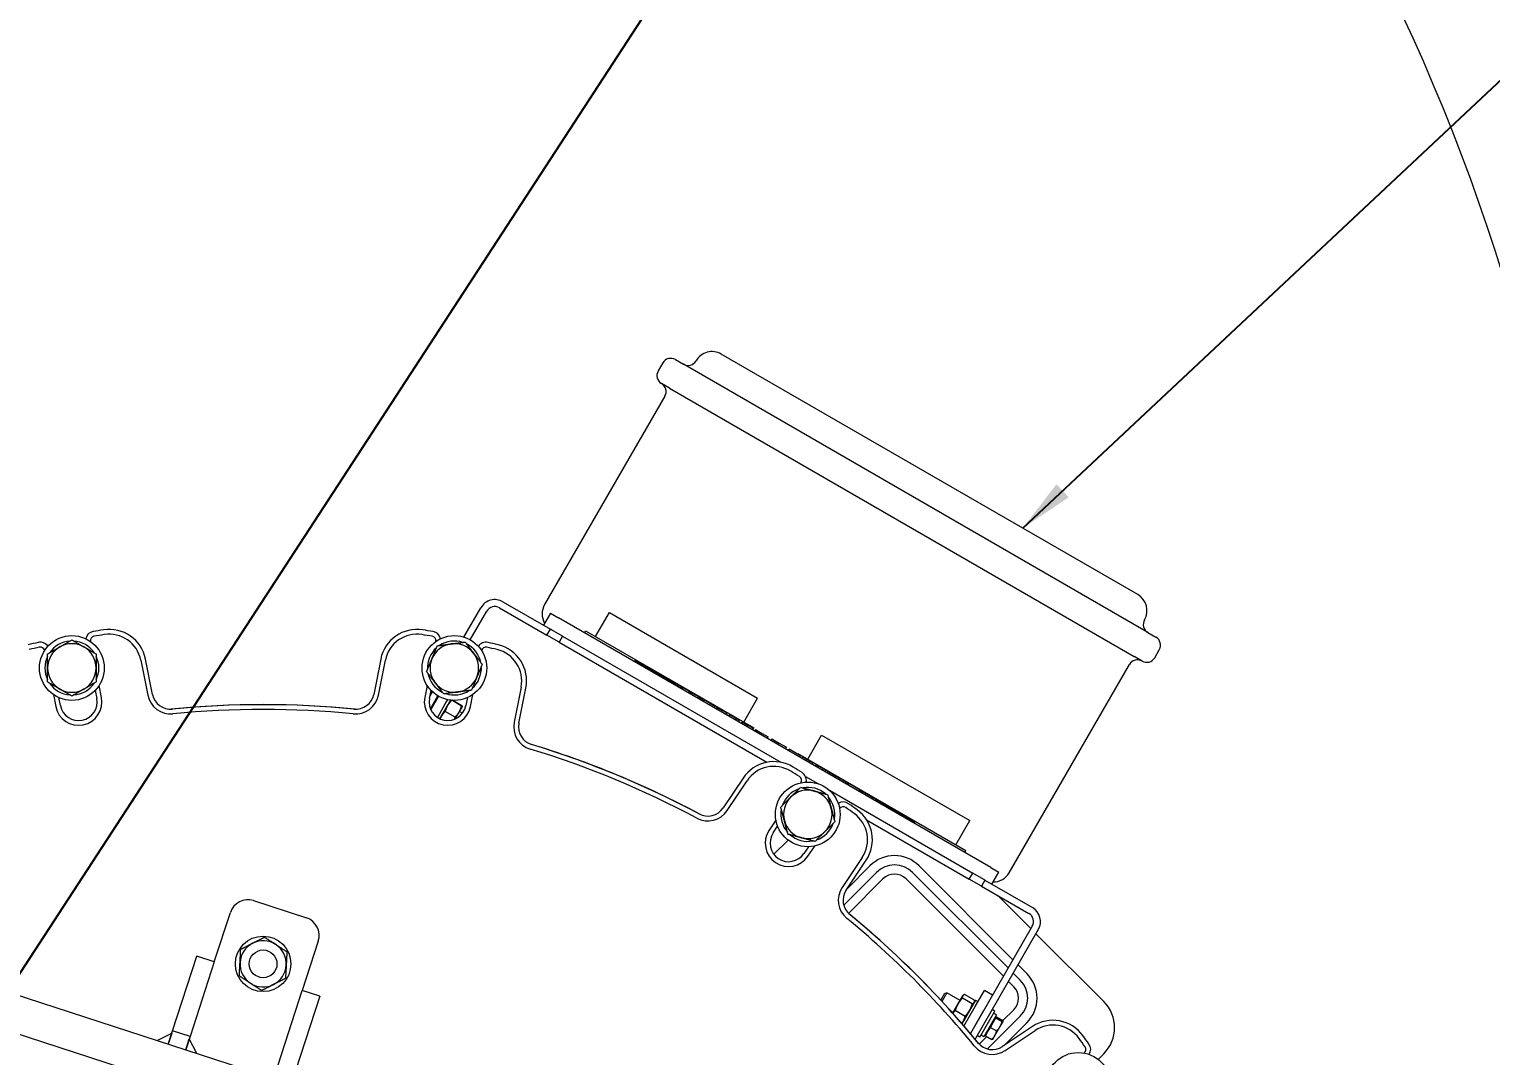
# Model space of a CAD drawing. Header units: inches. Extents: x 19 to 503, y 7 to 322.
# Drawn here: x 97.22 to 136.72, y 243.34 to 271.08 of the extents above; entities that cross this region are included whole.
import ezdxf

# ---------------------------------------------------------------- set-up
doc = ezdxf.new("R2010")
doc.units = ezdxf.units.IN
doc.header["$LTSCALE"] = 15
doc.header["$MEASUREMENT"] = 0
for name, color, linetype, lineweight in [('Dimension (ANSI)', 7, 'Continuous', 25), ('Symbol (ANSI)', 7, 'Continuous', 25), ('Visible', 7, 'Continuous', 18)]:
    doc.layers.add(name, color=color, linetype=linetype, lineweight=lineweight)
doc.styles.add('MEMCOR Medium', font='arial.ttf')
doc.dimstyles.new('Default (ANSI)', dxfattribs={"dimscale": 15, "dimtxt": 0.15, "dimasz": 0.098425, "dimexe": 0.125, "dimexo": 0.0625, "dimgap": 0.031496, "dimtad": 0, "dimtih": 1, "dimtoh": 1, "dimdec": 4, "dimrnd": 1e-08, "dimzin": 3, "dimdsep": 46, "dimlunit": 5, "dimtxsty": 'MEMCOR Medium', "dimcen": 0.09, "dimdle": 0.393701, "dimclrd": 256, "dimclre": 256, "dimclrt": 256, "dimadec": 0, "dimazin": 1, "dimtfac": 0.8, "dimtofl": 0, "dimtmove": 0, "dimatfit": 3, "dimfxl": 1, "dimfrac": 1, "dimtolj": 1, "dimtzin": 4, "dimlwd": -1, "dimlwe": -1, "dimarcsym": 0})
doc.dimstyles.new('Default (ANSI)$7', dxfattribs={"dimscale": 15, "dimtxt": 0.15, "dimasz": 0.098425, "dimexe": 0.125, "dimexo": 0.0625, "dimgap": 0.031496, "dimtad": 0, "dimtih": 1, "dimtoh": 1, "dimdec": 4, "dimrnd": 1e-08, "dimzin": 3, "dimdsep": 46, "dimlunit": 5, "dimtxsty": 'MEMCOR Medium', "dimcen": 0.09, "dimdle": 0.393701, "dimclrd": 256, "dimclre": 256, "dimclrt": 256, "dimadec": 0, "dimazin": 1, "dimtfac": 0.8, "dimtofl": 0, "dimtmove": 0, "dimatfit": 3, "dimfxl": 1, "dimfrac": 1, "dimtolj": 1, "dimtzin": 4, "dimlwd": -1, "dimlwe": -1, "dimarcsym": 0})

# ---------------------------------------------------------------- blocks, each defined once
blk = doc.blocks.new('*D24')
at = {"layer": 'Defpoints', "color": 0, "transparency": 16777216}
for p in [(108.577, 297.906), (83.563, 247.803)]:
    blk.add_point(p, dxfattribs=at)
at = {"layer": 'Dimension (ANSI)', "transparency": 16777216}
for p, q in [((112.984, 306.732), (109.237, 299.227)), ((114.968, 306.732), (112.984, 306.732))]:
    blk.add_line(p, q, dxfattribs=at)
blk.add_solid([(109.017, 299.337), (109.457, 299.117), (108.577, 297.906)], dxfattribs=at)
at = {"layer": 'Dimension (ANSI)', "transparency": 16777216, "char_height": 2.25, "attachment_point": 4, "style": 'MEMCOR Medium'}
for s, insert in [('\\A1; \\fArial|b0|i0;R56 in', (134.815, 308.353)), ('\\A1;[R1422.4 mm]{\\P\\fArial|b0|i0;RADIAL CLEARANCE REQUIRED}', (115.441, 303.147))]:
    blk.add_mtext(s, dxfattribs=dict(at, insert=insert))

msp = doc.modelspace()

# ---------------------------------------------------------------- linework, layer by layer
at = {"layer": 'Visible'}
for p, q in [((114.34079, 262.06378), (114.21579, 261.84727)), ((114.6823, 262.15529), (114.89881, 262.03029)), ((127.45617, 254.78029), (114.89881, 262.03029)), ((127.18166, 255.80481), (115.92333, 262.30481)), ((114.39881, 261.16426), (111.14881, 255.5351)), ((114.52381, 261.38077), (114.3073, 261.50577)), ((114.52381, 261.38077), (127.08117, 254.13077)), ((108.96575, 254.65594), (109.42345, 255.4487)), ((109.13919, 254.58134), (109.58583, 255.35495)), ((109.92734, 255.44645), (111.21196, 254.70478)), ((110.02109, 255.60883), (111.30571, 254.86716)), ((111.30256, 255.30199), (111.11506, 254.97723)), ((111.30256, 255.30199), (111.51907, 255.17699)), ((112.52463, 254.6686), (112.89963, 255.31812)), ((112.89963, 255.31812), (116.90499, 253.00562)), ((111.21196, 254.70478), (111.30571, 254.86716)), ((111.33157, 254.85223), (111.30571, 254.86716)), ((111.6348, 254.67716), (111.33157, 254.85223)), ((123.21041, 248.42699), (111.51907, 255.17699)), ((111.54105, 254.51478), (111.21196, 254.70478)), ((111.6348, 254.67716), (111.54105, 254.51478)), ((111.54105, 254.51478), (117.15843, 251.27158)), ((111.6348, 254.67716), (117.53509, 251.27063)), ((112.22274, 254.77072), (112.25399, 254.82485)), ((112.25399, 254.82485), (116.80063, 252.19985)), ((127.45617, 254.78029), (127.67268, 254.65529)), ((100.54939, 253.10723), (100.36037, 254.05749)), ((106.71694, 254.05749), (106.52792, 253.10723)), ((127.29768, 254.00577), (127.08117, 254.13077)), ((127.63919, 254.09727), (127.76419, 254.31378)), ((100.23287, 254.03213), (100.42189, 253.08187)), ((106.65543, 253.08187), (106.84444, 254.03213)), ((113.57591, 253.98947), (113.58216, 254.0003)), ((113.58216, 254.0003), (113.60091, 254.03277)), ((114.62926, 253.39575), (113.58216, 254.0003)), ((113.60091, 254.03277), (113.82936, 253.90088)), ((113.81061, 253.8684), (113.82936, 253.90088)), ((113.82962, 253.85742), (113.84837, 253.8899)), ((113.84837, 253.8899), (113.91053, 253.85401)), ((113.89178, 253.82153), (113.91053, 253.85401)), ((113.91053, 253.85401), (113.99708, 253.80404)), ((113.97833, 253.77156), (113.99708, 253.80404)), ((113.99708, 253.80404), (114.08056, 253.75585)), ((114.06181, 253.72337), (114.08056, 253.75585)), ((114.09993, 253.70136), (114.11868, 253.73384)), ((114.11868, 253.73384), (114.30188, 253.62807)), ((123.70617, 248.2851), (126.95617, 253.91426)), ((99.16907, 253.02419), (99.10488, 253.34687)), ((107.97243, 253.34687), (107.90825, 253.02419)), ((110.51258, 253.30249), (110.32356, 252.35223)), ((110.45106, 252.32687), (110.64008, 253.27713)), ((114.28313, 253.59559), (114.30188, 253.62807)), ((114.3274, 253.57003), (114.34615, 253.60251)), ((114.34615, 253.60251), (114.41424, 253.56319)), ((114.39549, 253.53072), (114.41424, 253.56319)), ((114.41424, 253.56319), (114.45971, 253.53694)), ((114.45971, 253.53694), (114.50519, 253.51069)), ((114.48644, 253.47821), (114.50519, 253.51069)), ((114.50519, 253.51069), (114.57328, 253.47137)), ((114.55453, 253.4389), (114.57328, 253.47137)), ((114.57508, 253.42703), (114.59383, 253.45951)), ((114.59383, 253.45951), (114.64801, 253.42823)), ((114.62301, 253.38493), (114.64801, 253.42823)), ((114.64801, 253.42823), (114.69492, 253.40114)), ((114.66992, 253.35784), (114.69492, 253.40114)), ((114.69492, 253.40114), (114.74646, 253.37139)), ((114.72146, 253.32809), (114.74646, 253.37139)), ((114.74646, 253.37139), (114.79716, 253.34212)), ((114.77216, 253.29881), (114.79716, 253.34212)), ((114.79716, 253.34212), (114.84428, 253.31491)), ((114.81928, 253.27161), (114.84428, 253.31491)), ((114.87455, 253.25413), (114.82553, 253.28243)), ((114.84428, 253.31491), (114.8933, 253.28661)), ((114.8683, 253.24331), (114.8933, 253.28661)), ((114.8933, 253.28661), (115.06013, 253.19029)), ((97.86909, 253.10105), (97.93328, 252.77838)), ((98.06078, 252.80374), (98.01822, 253.0177)), ((98.99901, 253.21279), (99.04157, 252.99883)), ((108.03575, 252.99883), (108.07831, 253.21279)), ((108.0498, 253.06945), (108.11291, 253.17877)), ((108.06194, 252.71549), (108.26423, 253.06586)), ((108.07527, 252.68515), (108.28304, 253.04502)), ((108.22866, 253.00425), (108.25179, 252.99089)), ((108.49954, 252.92002), (108.24861, 252.48538)), ((108.28304, 253.04502), (108.28744, 253.05265)), ((108.3185, 252.44644), (108.60934, 252.95019)), ((108.52496, 252.96405), (108.49954, 252.92002)), ((108.9032, 252.7908), (108.63528, 252.94548)), ((108.90721, 252.79775), (108.64951, 252.94653)), ((109.05909, 253.0177), (109.01653, 252.80374)), ((109.14404, 252.77838), (109.20822, 253.10105)), ((115.03513, 253.14699), (115.06013, 253.19029)), ((115.10076, 253.12353), (115.04138, 253.15781)), ((115.06013, 253.19029), (115.11951, 253.15601)), ((115.09451, 253.1127), (115.11951, 253.15601)), ((115.11951, 253.15601), (115.23039, 253.09199)), ((115.23039, 253.09199), (115.31104, 253.04543)), ((115.28604, 253.00213), (115.31104, 253.04543)), ((115.31104, 253.04543), (115.38247, 253.00418)), ((115.35747, 252.96088), (115.38247, 253.00418)), ((115.42246, 252.9378), (115.36372, 252.97171)), ((115.38247, 253.00418), (115.4131, 252.9865)), ((115.39435, 252.95403), (115.4131, 252.9865)), ((115.41621, 252.92697), (115.42246, 252.9378)), ((115.43179, 252.91797), (115.45679, 252.96128)), ((115.45679, 252.96128), (115.60712, 252.87448)), ((115.60712, 252.87448), (115.75745, 252.78769)), ((116.52999, 252.3561), (116.90499, 253.00562)), ((108.72923, 252.48947), (108.4613, 252.64415)), ((108.73277, 252.44598), (108.8377, 252.62773)), ((108.8377, 252.62773), (108.92669, 252.78186)), ((108.84848, 252.64639), (108.92628, 252.60147)), ((108.92669, 252.78186), (108.92673, 252.78192)), ((108.92673, 252.78192), (108.92674, 252.782)), ((115.73245, 252.74439), (115.75745, 252.78769)), ((115.78924, 252.7116), (115.81424, 252.75491)), ((115.79975, 252.70553), (115.82475, 252.74883)), ((115.81424, 252.75491), (115.82475, 252.74883)), ((115.82475, 252.74883), (115.95405, 252.67419)), ((115.95405, 252.67419), (116.07501, 252.60435)), ((116.05001, 252.56105), (116.07501, 252.60435)), ((116.05746, 252.55675), (116.08246, 252.60005)), ((116.07501, 252.60435), (116.08246, 252.60005)), ((116.12827, 252.51586), (116.15327, 252.55916)), ((116.15327, 252.55916), (116.26415, 252.49515)), ((116.26415, 252.49515), (116.3448, 252.44859)), ((116.3198, 252.40529), (116.3448, 252.44859)), ((116.3448, 252.44859), (116.41624, 252.40734)), ((116.39124, 252.36404), (116.41624, 252.40734)), ((116.46555, 252.32113), (116.49055, 252.36443)), ((116.49055, 252.36443), (116.64088, 252.27764)), ((116.64088, 252.27764), (116.79121, 252.19085)), ((116.76621, 252.14755), (116.79121, 252.19085)), ((116.76938, 252.14572), (116.80063, 252.19985)), ((116.83264, 252.1092), (116.85764, 252.1525)), ((116.8528, 252.09756), (116.8778, 252.14086)), ((116.85764, 252.1525), (116.8778, 252.14086)), ((116.8778, 252.14086), (117.02988, 252.05305)), ((117.02988, 252.05305), (117.18634, 251.96272)), ((117.16134, 251.91942), (117.18634, 251.96272)), ((117.26985, 251.85677), (117.29485, 251.90007)), ((117.29485, 251.90007), (117.36059, 251.86212)), ((117.33559, 251.81882), (117.36059, 251.86212)), ((117.34172, 251.81528), (117.36672, 251.85858)), ((117.36059, 251.86212), (117.36672, 251.85858)), ((117.36672, 251.85858), (117.40748, 251.83504)), ((117.40748, 251.83504), (117.44517, 251.81328)), ((117.42017, 251.76998), (117.44517, 251.81328)), ((117.44517, 251.81328), (117.49163, 251.78646)), ((117.46663, 251.74316), (117.49163, 251.78646)), ((117.49163, 251.78646), (117.57096, 251.74066)), ((117.57096, 251.74066), (117.68228, 251.67639)), ((117.65728, 251.63309), (117.68228, 251.67639)), ((118.26198, 251.35613), (118.63698, 252.00565)), ((118.63698, 252.00565), (122.64235, 249.69315)), ((117.73686, 251.58714), (117.76186, 251.63045)), ((117.76186, 251.63045), (117.91219, 251.54365)), ((117.91219, 251.54365), (118.06251, 251.45686)), ((117.9851, 251.50156), (117.99135, 251.51238)), ((117.99135, 251.51238), (122.53798, 248.88738)), ((118.03751, 251.41356), (118.06251, 251.45686)), ((118.11096, 251.37116), (118.13596, 251.41446)), ((118.13596, 251.41446), (118.24684, 251.35044)), ((118.24684, 251.35044), (118.32748, 251.30388)), ((118.30248, 251.26058), (118.32748, 251.30388)), ((118.32748, 251.30388), (118.39892, 251.26264)), ((118.20007, 250.8867), (118.5332, 250.69436)), ((118.37392, 251.21934), (118.39892, 251.26264)), ((118.46752, 251.1653), (118.49252, 251.2086)), ((118.49252, 251.2086), (118.56396, 251.16735)), ((118.53896, 251.12405), (118.56396, 251.16735)), ((118.56396, 251.16735), (118.63759, 251.12484)), ((118.63759, 251.12484), (118.68361, 251.09827)), ((118.65861, 251.05497), (118.68361, 251.09827)), ((118.68361, 251.09827), (118.75592, 251.05652)), ((118.73092, 251.01322), (118.75592, 251.05652)), ((118.78552, 250.9817), (118.81052, 251.025)), ((118.79209, 250.9779), (118.81709, 251.02121)), ((118.81052, 251.025), (118.81709, 251.02121)), ((118.81709, 251.02121), (118.86618, 250.99286)), ((118.84118, 250.94956), (118.86618, 250.99286)), ((118.86618, 250.99286), (118.93806, 250.95137)), ((118.91306, 250.90807), (118.93806, 250.95137)), ((118.93806, 250.95137), (118.97487, 250.93011)), ((118.94987, 250.88681), (118.97487, 250.93011)), ((118.99483, 250.86086), (119.01983, 250.90416)), ((119.01983, 250.90416), (119.15306, 250.82723)), ((116.51279, 250.84457), (115.97451, 250.03898)), ((116.0826, 249.96676), (116.62088, 250.77235)), ((118.84676, 250.51333), (122.71993, 248.27716)), ((119.15306, 250.82723), (119.22976, 250.78295)), ((119.20476, 250.73965), (119.22976, 250.78295)), ((119.22976, 250.78295), (119.3012, 250.74171)), ((119.2762, 250.69841), (119.3012, 250.74171)), ((119.31327, 250.67701), (119.31952, 250.68783)), ((119.31952, 250.68783), (119.33827, 250.72031)), ((119.35677, 250.66632), (119.31952, 250.68783)), ((119.33827, 250.72031), (119.37552, 250.6988)), ((119.35052, 250.6555), (119.37552, 250.6988)), ((119.37552, 250.6988), (119.52584, 250.61201)), ((119.52584, 250.61201), (119.67617, 250.52522)), ((119.65117, 250.48192), (119.67617, 250.52522)), ((119.74051, 250.44477), (119.65742, 250.49274)), ((119.67617, 250.52522), (119.73136, 250.49335)), ((119.71261, 250.46087), (119.73136, 250.49335)), ((119.73136, 250.49335), (119.75926, 250.47725)), ((119.08509, 250.15923), (119.08652, 250.1584)), ((119.73426, 250.43395), (119.75926, 250.47725)), ((119.75926, 250.47725), (119.82982, 250.43651)), ((119.80482, 250.39321), (119.82982, 250.43651)), ((119.82982, 250.43651), (120.03361, 250.31885)), ((120.00861, 250.27555), (120.03361, 250.31885)), ((120.03361, 250.31885), (120.10374, 250.27836)), ((120.07874, 250.23506), (120.10374, 250.27836)), ((121.15982, 249.62533), (120.08499, 250.24588)), ((120.10374, 250.27836), (120.14238, 250.25605)), ((120.12363, 250.22358), (120.14238, 250.25605)), ((120.14238, 250.25605), (120.18785, 250.2298)), ((120.18785, 250.2298), (120.23332, 250.20355)), ((120.21457, 250.17107), (120.23332, 250.20355)), ((120.23332, 250.20355), (120.30141, 250.16423)), ((120.28266, 250.13176), (120.30141, 250.16423)), ((120.30014, 250.12167), (120.31889, 250.15415)), ((120.31889, 250.15415), (120.43157, 250.08909)), ((120.41282, 250.05661), (120.43157, 250.08909)), ((120.43157, 250.08909), (120.49967, 250.04977)), ((117.40076, 249.70759), (117.21798, 249.43404)), ((119.84845, 249.7185), (122.62618, 248.11478)), ((120.48092, 250.01729), (120.49967, 250.04977)), ((120.50498, 250.0034), (120.52373, 250.03588)), ((120.52373, 250.03588), (120.70517, 249.93112)), ((120.68642, 249.89865), (120.70517, 249.93112)), ((120.73048, 249.87321), (120.74923, 249.90569)), ((120.74923, 249.90569), (120.81139, 249.8698)), ((120.79264, 249.83732), (120.81139, 249.8698)), ((120.81139, 249.8698), (120.89794, 249.81983)), ((120.87919, 249.78735), (120.89794, 249.81983)), ((120.89794, 249.81983), (120.98141, 249.77164)), ((120.96266, 249.73916), (120.98141, 249.77164)), ((120.99683, 249.71943), (121.01558, 249.75191)), ((121.01558, 249.75191), (121.16144, 249.6677)), ((122.26735, 249.04363), (122.64235, 249.69315)), ((117.32607, 249.36182), (117.44727, 249.5432)), ((121.14269, 249.63522), (121.16144, 249.6677)), ((121.15357, 249.61451), (121.15982, 249.62533)), ((117.34223, 248.78347), (117.72802, 249.16926)), ((118.27874, 248.98763), (118.15754, 248.80625)), ((118.26564, 248.73402), (118.44841, 249.00757)), ((119.73057, 248.69452), (119.1923, 247.88893)), ((119.30039, 247.8167), (119.83867, 248.62229)), ((122.50673, 248.83326), (122.53798, 248.88738)), ((120.11788, 248.29582), (119.23282, 247.41077)), ((119.9411, 248.47259), (119.33095, 247.86245)), ((119.36177, 247.18616), (120.29465, 248.11904)), ((120.91691, 248.11904), (123.54919, 245.48676)), ((123.67859, 245.71091), (121.09368, 248.29582)), ((123.808, 245.93505), (121.27046, 248.47259)), ((122.62618, 248.11478), (122.71993, 248.27716)), ((122.95527, 247.92478), (122.62618, 248.11478)), ((123.02291, 248.10223), (122.71993, 248.27716)), ((123.21041, 248.42699), (123.42692, 248.30199)), ((123.23942, 247.97723), (123.42692, 248.30199)), ((123.04902, 248.08716), (122.95527, 247.92478)), ((122.95527, 247.92478), (124.23989, 247.1831)), ((123.04902, 248.08716), (123.02291, 248.10223)), ((123.04902, 248.08716), (124.33364, 247.34548)), ((103.28233, 247.53056), (104.70892, 247.06703)), ((123.40206, 247.66682), (124.29329, 246.77559)), ((110.03049, 239.66005), (86.5631, 247.28507)), ((102.21967, 245.87806), (102.6523, 247.20954)), ((91.91169, 246.59867), (110.33951, 240.61111)), ((124.3314, 246.84159), (122.65584, 243.93944)), ((124.49378, 246.74784), (122.79285, 243.80175)), ((124.43055, 246.63833), (126.26263, 244.80624)), ((105.02994, 246.43699), (104.59732, 245.10551)), ((101.08903, 244.01633), (101.74415, 246.03257)), ((102.21967, 245.87806), (101.56456, 243.86182)), ((102.21967, 245.87806), (101.74415, 246.03257)), ((124.18374, 245.55931), (123.94526, 245.79779)), ((123.68644, 245.3495), (123.83019, 245.20576)), ((124.00696, 245.38254), (123.81585, 245.57365)), ((103.9422, 243.08927), (104.59732, 245.10551)), ((105.07284, 244.95101), (104.41773, 242.93477)), ((105.07284, 244.95101), (104.59732, 245.10551)), ((121.86034, 244.8386), (121.96908, 245.02694)), ((122.02146, 245.04097), (121.88762, 244.80916)), ((121.96908, 245.02694), (122.02146, 245.04097)), ((122.37753, 244.83539), (122.02146, 245.04097)), ((122.4479, 244.95728), (122.32127, 244.73795)), ((122.45578, 244.97092), (122.4479, 244.95728)), ((122.45578, 244.97092), (122.4707, 244.98138)), ((122.76702, 244.84165), (122.4991, 244.99633)), ((122.78896, 244.67002), (123.03896, 245.10303)), ((123.25547, 244.97803), (123.03896, 245.10303)), ((122.32127, 244.73795), (122.17804, 244.48987)), ((122.51377, 244.403), (122.24585, 244.55768)), ((122.79768, 244.84512), (122.4284, 244.2055)), ((122.7076, 244.73872), (122.43968, 244.89341)), ((122.48377, 244.14142), (122.78896, 244.67002)), ((122.76668, 244.79142), (122.76827, 244.80958)), ((122.79768, 244.84512), (122.86696, 244.80512)), ((123.31513, 244.54637), (123.24585, 244.58637)), ((123.83019, 244.58351), (123.53577, 244.28909)), ((122.19003, 244.51063), (122.12658, 244.54726)), ((123.00547, 244.54502), (122.65584, 243.93944)), ((122.90913, 243.84316), (123.31513, 244.54637)), ((123.36354, 244.44221), (123.02354, 243.85331)), ((123.12191, 243.52168), (124.00696, 244.40673)), ((123.19803, 244.10554), (123.27218, 244.23396)), ((123.27218, 244.23396), (123.34632, 244.36239)), ((123.36354, 244.44221), (123.28213, 244.48921)), ((123.35569, 244.37861), (123.33404, 244.39112)), ((123.34632, 244.36239), (123.3549, 244.37725)), ((123.34632, 244.36239), (123.51338, 244.26594)), ((123.3549, 244.37725), (123.36348, 244.39211)), ((123.36348, 244.39211), (123.53054, 244.29566)), ((123.46097, 244.12496), (123.5437, 244.26825)), ((123.5437, 244.26825), (123.54448, 244.26961)), ((123.54448, 244.26961), (123.54448, 244.27144)), ((123.57359, 243.61981), (124.18374, 244.22995)), ((100.6744, 243.75149), (101.06817, 243.95213)), ((100.9716, 243.65492), (101.08903, 244.01633)), ((101.06817, 243.95213), (100.9716, 243.65492)), ((101.56456, 243.86182), (101.08903, 244.01633)), ((101.56456, 243.86182), (101.44713, 243.50042)), ((101.44713, 243.50042), (101.5437, 243.79762)), ((101.74434, 243.40385), (101.5437, 243.79762)), ((122.79285, 243.80175), (122.7839, 243.78626)), ((122.90913, 243.84316), (122.83985, 243.88316)), ((123.10379, 243.85711), (122.89731, 243.65063)), ((123.02354, 243.85331), (122.94213, 243.90031)), ((123.07469, 243.89191), (123.05304, 243.90441)), ((123.0669, 243.87841), (123.13247, 243.99198)), ((123.0669, 243.87841), (123.23396, 243.78196)), ((123.13247, 243.99198), (123.19803, 244.10554)), ((123.19803, 244.10554), (123.36509, 244.00909)), ((123.26348, 243.78291), (123.2619, 243.78199)), ((123.26348, 243.78291), (123.32126, 243.88298)), ((123.32126, 243.88298), (123.46097, 244.12496)), ((124.33344, 244.12752), (123.52785, 243.58924)), ((123.60007, 243.48115), (124.40566, 244.01943)), ((126.26263, 243.39203), (126.11153, 243.24093))]:
    msp.add_line(p, q, dxfattribs=at)
for centre, radius in [((83.5631, 247.80307), 56), ((98.36852, 253.81952), 0.875), ((108.70879, 253.81952), 0.875), ((118.26195, 249.86247), 0.875), ((103.53831, 245.82196), 0.75), ((103.53831, 245.82196), 0.37513), ((103.53831, 245.82196), 0.375), ((125.57362, 242.5508), 0.875)]:
    msp.add_circle(centre, radius, dxfattribs=at)
for centre, radius, start, end in [((115.67333, 261.87179), 0.5, 60, 150), ((114.5573, 261.93878), 0.25, 60, 150), ((115.02381, 262.24679), 0.25, 240, 330), ((114.4323, 261.72227), 0.25, 150, 240), ((114.1823, 261.28926), 0.25, 330, 60), ((109.80234, 255.22995), 0.4375, 60, 150), ((126.93166, 255.37179), 0.5, 330, 60), ((109.80234, 255.22995), 0.25, 60, 150), ((111.58182, 255.2851), 0.5, 150, 209.961649), ((103.53866, 227.82751), 27.365, 99.076303, 99.664998), ((99.37959, 253.8624), 1, 11.25, 99.076303), ((107.69773, 253.8624), 1, 80.923697, 168.75), ((103.53866, 227.82751), 27.365, 80.335002, 80.923697), ((127.58117, 254.99679), 0.25, 150, 240), ((103.53866, 227.82751), 27.365, 102.835002, 103.423697), ((97.51522, 254.26501), 0.25, 34.766442, 102.835002), ((98.36852, 253.81952), 0.7295, 94.059141, 145.940859), ((98.36852, 253.81952), 0.656, 60, 120), ((98.36852, 253.81952), 0.7295, 34.059141, 85.940859), ((98.9864, 254.55765), 0.25, 99.664998, 167.733558), ((98.9864, 254.55765), 0.12, 99.664998, 189.453578), ((103.53866, 227.82751), 27.235, 99.076303, 99.664998), ((99.37959, 253.8624), 0.87, 11.25, 99.076303), ((107.69773, 253.8624), 0.87, 80.923697, 168.75), ((103.53866, 227.82751), 27.235, 80.335002, 80.923697), ((108.70879, 253.81952), 0.656, 97.5, 157.5), ((108.09092, 254.55765), 0.12, 350.546422, 80.335002), ((108.09092, 254.55765), 0.25, 12.266442, 80.335002), ((108.70879, 253.81952), 0.7295, 71.559141, 123.440859), ((108.70879, 253.81952), 0.656, 37.5, 97.5), ((108.70879, 253.81952), 0.7295, 11.559141, 63.440859), ((109.5621, 254.26501), 0.25, 77.164998, 145.233558), ((103.53866, 227.82751), 27.365, 76.576303, 77.164998), ((109.6593, 253.47222), 1, 348.75, 76.576303), ((127.54768, 254.43878), 0.25, 330, 60), ((103.53866, 227.82751), 27.235, 102.835002, 103.423697), ((97.51522, 254.26501), 0.12, 13.046422, 102.835002), ((98.36852, 253.81952), 0.7295, 154.059141, 205.940859), ((98.36852, 253.81952), 0.656, 120, 180), ((98.36852, 253.81952), 0.656, 0, 60), ((98.36852, 253.81952), 0.7295, 334.059141, 25.940859), ((108.70879, 253.81952), 0.7295, 131.559141, 183.440859), ((108.70879, 253.81952), 0.656, 157.5, 217.5), ((108.70879, 253.81952), 0.656, 337.5, 37.5), ((109.5621, 254.26501), 0.12, 77.164998, 166.953578), ((103.53866, 227.82751), 27.235, 76.576303, 77.164998), ((109.6593, 253.47222), 0.87, 348.75, 76.576303), ((127.17268, 253.78926), 0.25, 60, 150), ((127.42268, 254.22227), 0.25, 240, 330), ((98.36852, 253.81952), 0.656, 180, 240), ((98.36852, 253.81952), 0.656, 300, 0), ((108.70879, 253.81952), 0.7295, 191.559141, 243.440859), ((108.70879, 253.81952), 0.7295, 311.559141, 3.440859), ((98.36852, 253.81952), 0.7295, 214.059141, 265.940859), ((98.36852, 253.81952), 0.656, 240, 300), ((98.36852, 253.81952), 0.7295, 274.059141, 325.940859), ((108.70879, 253.81952), 0.656, 217.5, 277.5), ((108.70879, 253.81952), 0.656, 277.5, 337.5), ((98.55117, 252.90129), 0.63, 191.25, 11.25), ((98.55117, 252.90129), 0.5, 191.25, 11.25), ((101.03978, 253.20478), 0.63, 191.25, 275.623729), ((101.03978, 253.20478), 0.5, 191.25, 275.623729), ((106.03753, 253.20478), 0.63, 264.376271, 348.75), ((106.03753, 253.20478), 0.5, 264.376271, 348.75), ((108.52614, 252.90129), 0.63, 168.75, 348.75), ((108.52614, 252.90129), 0.5, 168.75, 348.75), ((108.70879, 253.81952), 0.7295, 251.559141, 303.440859), ((103.53866, 227.82751), 25.00122, 84.297012, 95.702988), ((103.53866, 227.82751), 25, 84.376271, 95.623729), ((103.53866, 227.82751), 24.87, 84.376271, 95.623729), ((110.94146, 252.22932), 0.63, 168.75, 253.123729), ((110.94146, 252.22932), 0.5, 168.75, 253.123729), ((103.53866, 227.82751), 25.00122, 61.797012, 73.202988), ((103.53866, 227.82751), 25, 61.876271, 73.123729), ((103.53866, 227.82751), 24.87, 61.876271, 73.123729), ((117.34426, 250.289), 1, 58.423697, 146.25), ((117.34426, 250.289), 0.87, 58.423697, 146.25), ((103.53866, 227.82751), 27.235, 57.835002, 58.423697), ((103.53866, 227.82751), 27.365, 57.835002, 58.423697), ((117.97358, 250.78086), 0.12, 328.046422, 57.835002), ((117.97358, 250.78086), 0.25, 349.766442, 57.835002), ((118.26195, 249.86247), 0.7295, 109.059141, 160.940859), ((118.26195, 249.86247), 0.656, 75, 135), ((118.26195, 249.86247), 0.7295, 49.059141, 100.940859), ((118.26195, 249.86247), 0.656, 15, 75), ((118.26195, 249.86247), 0.656, 135, 195), ((118.26195, 249.86247), 0.7295, 349.059141, 40.940859), ((119.22078, 249.9475), 0.25, 54.664998, 122.733558), ((103.53866, 227.82751), 27.365, 54.076303, 54.664998), ((115.55877, 250.31677), 0.63, 241.876271, 326.25), ((115.55877, 250.31677), 0.5, 241.876271, 326.25), ((118.26195, 249.86247), 0.7295, 169.059141, 220.940859), ((118.26195, 249.86247), 0.656, 195, 255), ((118.26195, 249.86247), 0.656, 315, 15), ((119.22078, 249.9475), 0.12, 54.664998, 144.453578), ((103.53866, 227.82751), 27.235, 54.076303, 54.664998), ((119.0072, 249.17786), 0.87, 326.25, 54.076303), ((119.0072, 249.17786), 1, 326.25, 54.076303), ((117.74181, 249.08403), 0.63, 146.25, 326.25), ((117.74181, 249.08403), 0.5, 146.25, 326.25), ((118.26195, 249.86247), 0.7295, 229.059141, 280.940859), ((118.26195, 249.86247), 0.656, 255, 315), ((118.26195, 249.86247), 0.7295, 289.059141, 340.940859), ((120.60578, 247.80791), 0.94, 45, 135), ((120.60578, 247.80791), 0.69, 45, 135), ((120.60578, 247.80791), 0.44, 45, 135), ((123.27316, 248.5351), 0.5, 269.961664, 330), ((119.71612, 247.53892), 0.63, 146.25, 230.623729), ((119.71612, 247.53892), 0.5, 146.25, 230.623729), ((103.12783, 247.05503), 0.5, 72, 162), ((124.11489, 246.96659), 0.4375, 330, 60), ((104.55441, 246.5915), 0.5, 342, 72), ((103.53866, 227.82751), 24.87, 39.376271, 50.623729), ((103.53866, 227.82751), 25.00122, 39.297012, 50.702988), ((103.53866, 227.82751), 25, 39.376271, 50.623729), ((124.11489, 246.96659), 0.25, 330, 60), ((103.53831, 245.82196), 0.625, 116.931328, 176.931328), ((103.53831, 245.82196), 0.625, 56.931328, 116.931328), ((103.53831, 245.82196), 0.625, 356.931328, 56.931328), ((103.53831, 245.82196), 0.625, 176.931328, 236.931328), ((103.53831, 245.82196), 0.625, 296.931328, 356.931328), ((123.51906, 244.89463), 0.69, 315, 45), ((123.51906, 244.89463), 0.94, 315, 45), ((103.53831, 245.82196), 0.625, 236.931328, 296.931328), ((123.51906, 244.89463), 0.44, 315, 45), ((125.55553, 244.09914), 1, 315, 45), ((124.88901, 243.29605), 1, 35.923697, 123.75), ((124.88901, 243.29605), 0.87, 35.923697, 123.75), ((103.53866, 227.82751), 27.235, 35.335002, 35.923697), ((103.53866, 227.82751), 27.365, 35.335002, 35.923697), ((123.25006, 244.00498), 0.63, 219.376271, 303.75), ((123.25006, 244.00498), 0.5, 219.376271, 303.75), ((125.65865, 243.50964), 0.12, 305.546422, 35.335002), ((125.65865, 243.50964), 0.25, 327.266442, 35.335002)]:
    msp.add_arc(centre, radius, start, end, dxfattribs=at)
for points, weights in [([(98.04052, 254.38763), (98.19275, 254.47552), (98.36852, 254.577)], [1, 1.0379548493, 1]), ([(98.36852, 254.577), (98.5443, 254.47552), (98.69652, 254.38763)], [1, 1.0379548493, 1]), ([(108.24766, 254.42047), (108.44889, 254.44696), (108.62316, 254.46991)], [1, 1.0379548493, 1]), ([(108.62316, 254.46991), (108.79743, 254.49285), (108.99866, 254.51934)], [1, 1.0379548493, 1]), ([(108.99866, 254.51934), (109.12222, 254.35832), (109.22923, 254.21887)], [1, 1.0379548493, 1]), ([(97.71252, 254.19826), (97.8883, 254.29974), (98.04052, 254.38763)], [1, 1.0379548493, 1]), ([(97.71252, 253.81952), (97.71252, 253.99529), (97.71252, 254.19826)], [1, 1.0379548493, 1]), ([(98.69652, 254.38763), (98.84875, 254.29974), (99.02452, 254.19826)], [1, 1.0379548493, 1]), ([(99.02452, 254.19826), (99.02452, 253.99529), (99.02452, 253.81952)], [1, 1.0379548493, 1]), ([(107.95779, 253.72065), (108.03546, 253.90816), (108.10272, 254.07056)], [1, 1.0379548493, 1]), ([(108.10272, 254.07056), (108.16999, 254.23295), (108.24766, 254.42047)], [1, 1.0379548493, 1]), ([(109.22923, 254.21887), (109.33623, 254.07941), (109.45979, 253.91839)], [1, 1.0379548493, 1]), ([(97.71252, 253.44078), (97.71252, 253.64374), (97.71252, 253.81952)], [1, 1.0379548493, 1]), ([(99.02452, 253.81952), (99.02452, 253.64374), (99.02452, 253.44078)], [1, 1.0379548493, 1]), ([(108.18835, 253.42017), (108.08134, 253.55962), (107.95779, 253.72065)], [1, 1.0379548493, 1]), ([(109.45979, 253.91839), (109.38212, 253.73087), (109.31485, 253.56848)], [1, 1.0379548493, 1]), ([(98.04052, 253.25141), (97.8883, 253.33929), (97.71252, 253.44078)], [1, 1.0379548493, 1]), ([(98.36852, 253.06203), (98.19275, 253.16352), (98.04052, 253.25141)], [1, 1.0379548493, 1]), ([(98.69652, 253.25141), (98.5443, 253.16352), (98.36852, 253.06203)], [1, 1.0379548493, 1]), ([(99.02452, 253.44078), (98.84875, 253.33929), (98.69652, 253.25141)], [1, 1.0379548493, 1]), ([(108.41891, 253.11969), (108.29535, 253.28072), (108.18835, 253.42017)], [1, 1.0379548493, 1]), ([(109.31485, 253.56848), (109.24759, 253.40608), (109.16992, 253.21857)], [1, 1.0379548493, 1]), ([(108.79441, 253.16913), (108.62014, 253.14619), (108.41891, 253.11969)], [1, 1.0379548493, 1]), ([(108.63528, 252.94548), (108.56717, 252.87715), (108.5268, 252.80723)], [1, 1.0379548493, 1]), ([(108.63183, 252.94791), (108.63346, 252.94675), (108.63528, 252.94548)], [1.00595775891, 1.0032586548, 1]), ([(109.16992, 253.21857), (108.96868, 253.19207), (108.79441, 253.16913)], [1, 1.0379548493, 1]), ([(108.35483, 252.50937), (108.33705, 252.47857), (108.32285, 252.44448)], [1, 1.01676598081, 1.01871972457]), ([(108.4613, 252.64415), (108.39427, 252.57768), (108.35483, 252.50937)], [1, 1.0379548493, 1]), ([(108.5268, 252.80723), (108.48643, 252.7373), (108.4613, 252.64415)], [1, 1.0379548493, 1]), ([(108.71385, 252.43786), (108.72207, 252.4623), (108.72923, 252.48947)], [1.01562543123, 1.01100169882, 1]), ([(108.72923, 252.48947), (108.79733, 252.5578), (108.8377, 252.62773)], [1, 1.0379548493, 1]), ([(108.8377, 252.62773), (108.87807, 252.69765), (108.9032, 252.7908)], [1, 1.0379548493, 1]), ([(108.9032, 252.7908), (108.92576, 252.78025), (108.92669, 252.78186)], [1, 1.0379548493, 1]), ([(108.92669, 252.78186), (108.92762, 252.78348), (108.90721, 252.79775)], [1, 1.0379548493, 1]), ([(117.79808, 250.32633), (117.92238, 250.45062), (118.0659, 250.59414)], [1, 1.0379548493, 1]), ([(118.0659, 250.59414), (118.26195, 250.54161), (118.43173, 250.49612)], [1, 1.0379548493, 1]), ([(118.43173, 250.49612), (118.60152, 250.45062), (118.79757, 250.39809)], [1, 1.0379548493, 1]), ([(117.53027, 250.05852), (117.67379, 250.20204), (117.79808, 250.32633)], [1, 1.0379548493, 1]), ([(118.79757, 250.39809), (118.8501, 250.20204), (118.89559, 250.03226)], [1, 1.0379548493, 1]), ([(117.6283, 249.69268), (117.58281, 249.86247), (117.53027, 250.05852)], [1, 1.0379548493, 1]), ([(117.72632, 249.32685), (117.67379, 249.5229), (117.6283, 249.69268)], [1, 1.0379548493, 1]), ([(118.89559, 250.03226), (118.94109, 249.86247), (118.99362, 249.66642)], [1, 1.0379548493, 1]), ([(118.09216, 249.22882), (117.92238, 249.27432), (117.72632, 249.32685)], [1, 1.0379548493, 1]), ([(118.72581, 249.39861), (118.60152, 249.27432), (118.458, 249.1308)], [1, 1.0379548493, 1]), ([(118.99362, 249.66642), (118.8501, 249.5229), (118.72581, 249.39861)], [1, 1.0379548493, 1]), ([(118.458, 249.1308), (118.26195, 249.18333), (118.09216, 249.22882)], [1, 1.0379548493, 1]), ([(103.25523, 246.37918), (103.40454, 246.45503), (103.57694, 246.54262)], [1, 1.0379548493, 1]), ([(103.57694, 246.54262), (103.739, 246.4371), (103.87934, 246.34572)], [1, 1.0379548493, 1]), ([(102.91421, 245.85542), (102.92317, 246.02265), (102.93352, 246.21575)], [1, 1.0379548493, 1]), ([(102.93352, 246.21575), (103.10593, 246.30333), (103.25523, 246.37918)], [1, 1.0379548493, 1]), ([(103.87934, 246.34572), (104.01968, 246.25435), (104.18173, 246.14883)], [1, 1.0379548493, 1]), ([(104.18173, 246.14883), (104.17138, 245.95573), (104.16241, 245.78851)], [1, 1.0379548493, 1]), ([(102.89489, 245.49509), (102.90524, 245.68819), (102.91421, 245.85542)], [1, 1.0379548493, 1]), ([(104.16241, 245.78851), (104.15345, 245.62128), (104.1431, 245.42818)], [1, 1.0379548493, 1]), ([(103.19728, 245.2982), (103.05694, 245.38958), (102.89489, 245.49509)], [1, 1.0379548493, 1]), ([(104.1431, 245.42818), (103.97069, 245.34059), (103.82139, 245.26474)], [1, 1.0379548493, 1]), ([(103.49968, 245.10131), (103.33762, 245.20682), (103.19728, 245.2982)], [1, 1.0379548493, 1]), ([(103.82139, 245.26474), (103.67208, 245.18889), (103.49968, 245.10131)], [1, 1.0379548493, 1]), ([(122.4479, 244.95728), (122.43411, 244.9334), (122.43968, 244.89341)], [1, 1.0379548493, 1]), ([(122.4991, 244.99633), (122.46169, 244.98116), (122.4479, 244.95728)], [1, 1.0379548493, 1]), ([(122.24585, 244.55768), (122.20615, 244.52319), (122.17977, 244.48794)], [1, 1.02589345157, 1.01645698633]), ([(122.32127, 244.73795), (122.27629, 244.66005), (122.24585, 244.55768)], [1, 1.0379548493, 1]), ([(122.43968, 244.89341), (122.36625, 244.81586), (122.32127, 244.73795)], [1, 1.0379548493, 1]), ([(122.51377, 244.403), (122.5872, 244.48055), (122.63217, 244.55845)], [1, 1.0379548493, 1]), ([(122.63217, 244.55845), (122.67715, 244.63636), (122.7076, 244.73872)], [1, 1.0379548493, 1]), ([(122.7076, 244.73872), (122.74501, 244.7539), (122.7588, 244.77778)], [1, 1.0379548493, 1]), ([(122.7588, 244.77778), (122.77259, 244.80166), (122.76702, 244.84165)], [1, 1.0379548493, 1]), ([(122.42256, 244.21223), (122.44944, 244.24195), (122.46805, 244.27419)], [1.01839327585, 1.0223069351, 1]), ([(122.46805, 244.27419), (122.49924, 244.32821), (122.51377, 244.403)], [1, 1.0379548493, 1]), ([(123.46097, 244.12496), (123.49538, 244.18457), (123.51338, 244.26594)], [1, 1.0379548493, 1]), ([(123.51338, 244.26594), (123.53971, 244.26135), (123.5437, 244.26825)], [1, 1.0379548493, 1]), ([(123.5437, 244.26825), (123.54768, 244.27514), (123.53054, 244.29566)], [1, 1.0379548493, 1]), ([(123.23396, 243.78196), (123.29083, 243.83027), (123.32126, 243.88298)], [1, 1.0379548493, 1]), ([(123.2619, 243.78199), (123.25538, 243.77823), (123.23396, 243.78196)], [1.0117798506, 1.03066465782, 1]), ([(123.32126, 243.88298), (123.35169, 243.93568), (123.36509, 244.00909)], [1, 1.0379548493, 1]), ([(123.36509, 244.00909), (123.42656, 244.06536), (123.46097, 244.12496)], [1, 1.0379548493, 1])]:
    msp.add_rational_spline(points, weights, degree=2, dxfattribs=at)

# ---------------------------------------------------------------- dimensions: what is measured, and where the dimension line sits
at = {"layer": 'Dimension (ANSI)'}
dim = msp.add_radius_dim(center=(83.5631, 247.80307), mpoint=(108.57735, 297.90583), text=' \\fArial|b0|i0;<> in\\X[R1422.4 mm]{\\P\\fArial|b0|i0;RADIAL CLEARANCE REQUIRED}', dimstyle='Default (ANSI)', override={"dimgap": 0.031496, "dimdec": 4, "dimlfac": 1, "dimpost": '', "dimcen": 0, "dimtol": 0, "dimlim": 0, "dimtp": 0, "dimtm": 0, "dimtdec": 2}, dxfattribs=at)
dim.commit()
dim.dimension.update_dxf_attribs({"geometry": '*D24', "text_midpoint": (139.68634, 306.73178), "dimtype": 164})

# ---------------------------------------------------------------- leaders
at = {"layer": 'Symbol (ANSI)', "annotation_type": 0, "has_hookline": 1, "hookline_direction": 0}
for points, text_width in [([(93.03559, 239.5382), (127.41387, 292.30593), (128.89024, 292.30593)], 42.36937), ([(124.07261, 257.59981), (138.01006, 270.66432), (139.48644, 270.66432)], 34.62944)]:
    msp.add_leader(points, dimstyle='Default (ANSI)$7', override={"dimtad": 0}, dxfattribs=dict(at, text_width=text_width))

doc.saveas('drawing.dxf')
